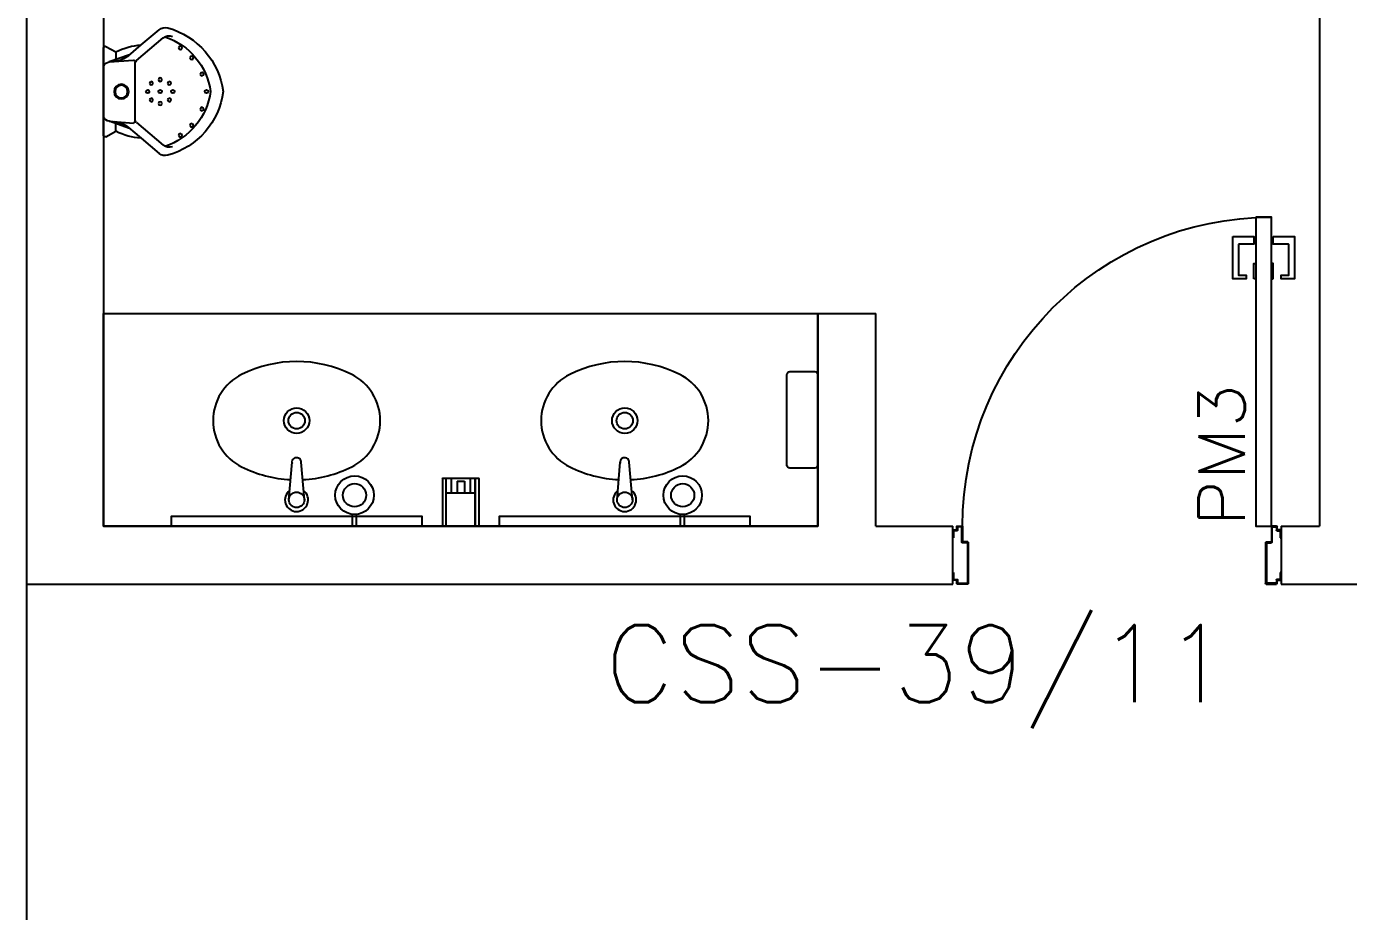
# Model space of a CAD drawing. Header units: millimetres. Extents: x 2046 to 2564, y 885 to 1120.
# Drawn here: x 2270.861 to 2274.286, y 960.854 to 963.146 of the extents above; entities that cross this region are included whole.
import ezdxf

# ---------------------------------------------------------------- set-up
doc = ezdxf.new("R2010")
doc.units = ezdxf.units.MM
doc.header["$LTSCALE"] = 10
for name, color, linetype in [('AR-ALV', 2, 'Continuous'), ('AR-LOUÇAS', 1, 'Continuous'), ('AR-PISO', 1, 'Continuous'), ('AR-PORTA', 1, 'Continuous'), ('BC-CUBA', 1, 'Continuous'), ('BGR- VISTA', 12, 'Continuous'), ('ENDEREÇO', 2, 'Continuous'), ('maçaneta', 1, 'Continuous'), ('mov', 1, 'Continuous'), ('PM-PERFIL U-C', 2, 'Continuous'), ('PM-TXT', 2, 'Continuous'), ('pm1', 2, 'Continuous'), ('WC1', 1, 'Continuous'), ('WC2', 1, 'Continuous')]:
    doc.layers.add(name, color=color, linetype=linetype)
doc.styles.add('S12', font='simplex.shx', dxfattribs={"width": 1.1, "height": 0.12})
doc.styles.add('UNB1-100', font='simplex.shx', dxfattribs={"height": 0.2})

# ---------------------------------------------------------------- blocks, each defined once
blk = doc.blocks.new('MCTR-01p')
at = {"layer": 'WC1'}
for p, q in [((0.1134, 0), (-0.1134, 0)), ((-0.1169, -0.006), (-0.1028, -0.0318)), ((0.1169, -0.006), (0.1028, -0.0318)), ((-0.1209, -0.0973), (-0.16, -0.1436)), ((0.1209, -0.0973), (0.16, -0.1436))]:
    blk.add_line(p, q, dxfattribs=at)
blk.add_circle((0, -0.0459), 0.019, dxfattribs=at)
for centre, radius, start, end in [((-0.1134, -0.004), 0.00402, 90, 208.6993), ((0.1134, -0.004), 0.00402, 331.3007, 90), ((0.0514, -0.1098), 0.1728, 153.1667, 175.8553), ((-0.0514, -0.1098), 0.1728, 4.1447, 26.8333), ((-0.1408, -0.1598), 0.0251, 139.851, 195.7705), ((0.027, -0.1124), 0.1994, 195.7705, 262.231), ((-0.027, -0.1124), 0.1994, 277.769, 344.2295), ((0.1408, -0.1598), 0.0251, 344.2295, 40.149)]:
    blk.add_arc(centre, radius, start, end, dxfattribs=at)
at = {"layer": 'WC2'}
for p, q in [((-0.1028, -0.0318), (-0.083, -0.0318)), ((-0.0952, -0.0668), (-0.0769, -0.0144)), ((-0.0769, -0.0144), (-0.0814, -0.0774)), ((0.0769, -0.0144), (0.0814, -0.0774)), ((0.0952, -0.0668), (0.0769, -0.0144)), ((0.1028, -0.0318), (0.083, -0.0318)), ((-0.0929, -0.0641), (-0.1209, -0.0973)), ((0.0929, -0.0641), (0.1209, -0.0973)), ((-0.0801, -0.0849), (-0.1388, -0.1544)), ((0.0773, -0.0817), (-0.0773, -0.0817)), ((0.0801, -0.0849), (0.1388, -0.1544))]:
    blk.add_line(p, q, dxfattribs=at)
for centre, radius in [((0, -0.0459), 0.0162), ((-0.0216, -0.1233), 0.00453), ((0.0216, -0.1233), 0.00453), ((-0.0307, -0.1466), 0.00453), ((-0.0216, -0.17), 0.00453), ((0.0216, -0.17), 0.00453), ((0.0307, -0.1466), 0.00453), ((-0.1131, -0.1987), 0.00453), ((0.1131, -0.1987), 0.00453), ((-0.0873, -0.2281), 0.00453), ((0.0873, -0.2281), 0.00453), ((-0.0453, -0.2549), 0.00453), ((0.0453, -0.2549), 0.00453)]:
    blk.add_circle(centre, radius, dxfattribs=at)
for centre, radius, start, end in [((-0.0573, -0.018), 0.02, 115.5204, 169.5817), ((0.0573, -0.018), 0.02, 10.4183, 64.4796), ((-0.1424, -0.0223), 0.0647, 319.851, 355.9846), ((0.1424, -0.0223), 0.0647, 184.0154, 220.149), ((-0.0773, -0.0776), 0.00402, 175.9846, 270), ((-0.0719, -0.0937), 0.012, 89.3581, 133.3239), ((0.0719, -0.0937), 0.012, 46.6761, 90.6419), ((0.0773, -0.0776), 0.00402, 270, 4.0154), ((0, -0.1142), 0.00453, 90, 270), ((0, -0.1142), 0.00453, 270, 90), ((-0.1204, -0.1699), 0.024, 139.851, 200.6324), ((0.024, -0.1042), 0.1746, 198.2723, 262.1141), ((0, -0.1466), 0.00453, 90, 270), ((0, -0.1466), 0.00453, 270, 90), ((-0.024, -0.1042), 0.1746, 277.8859, 341.7277), ((0.1204, -0.1699), 0.024, 339.3676, 40.149), ((0, -0.1791), 0.00453, 90, 270), ((0, -0.1791), 0.00453, 270, 90), ((0.0001, -0.2664), 0.00453, 91.7832, 268.2168), ((-0.0001, -0.2664), 0.00453, 271.7832, 88.2168)]:
    blk.add_arc(centre, radius, start, end, dxfattribs=at)
blk = doc.blocks.new('CUBA-01P')
at = {"layer": 'WC1'}
blk.add_circle((-0.15, -0.08), 0.05, dxfattribs=at)
for centre, radius, start, end in [((0, -0.4404), 0.3205, 92.8226, 116.4054), ((0, -0.4404), 0.3205, 63.5946, 87.2424), ((-0.0831, -0.273), 0.1336, 116.4054, 243.5946), ((0.0831, -0.273), 0.1336, 296.4054, 63.5946), ((0, -0.1056), 0.3205, 243.5946, 296.4054)]:
    blk.add_arc(centre, radius, start, end, dxfattribs=at)
at = {"layer": 'WC2'}
for p, q in [((-0.1548, 0), (-0.1548, -0.0303)), ((-0.1448, 0), (-0.1448, -0.0303)), ((-0.02, -0.068), (-0.0118, -0.1652)), ((0.02, -0.068), (0.0118, -0.1652))]:
    blk.add_line(p, q, dxfattribs=at)
for centre, radius in [((-0.15, -0.08), 0.03), ((0, -0.068), 0.02), ((0, -0.273), 0.033), ((0, -0.273), 0.0212)]:
    blk.add_circle(centre, radius, dxfattribs=at)
for centre, radius, start, end in [((0.0002, -0.0678), 0.03, 306.4013, 232.6706), ((0.0002, -0.1652), 0.012, 180, 10.1205)]:
    blk.add_arc(centre, radius, start, end, dxfattribs=at)
blk = doc.blocks.new('BGR2')
at = {"layer": 'BGR- VISTA'}
blk.add_lwpolyline([(0, 0.55), (1.85, 0.55), (1.85, 0), (0, 0)], close=True, dxfattribs=at)
at = {"layer": 'BC-CUBA', "rotation": 180}
for p in [(0.5, 0), (1.35, 0)]:
    blk.add_blockref('CUBA-01P', p, dxfattribs=at)
blk = doc.blocks.new('PM3')
at = {"layer": 'maçaneta'}
for points in [[(0.02, 0.825), (-0.035, 0.825), (-0.035, 0.715), (0, 0.715), (0, 0.725), (-0.02, 0.725), (-0.02, 0.8035, -0.414214), (-0.0185, 0.805), (0.02, 0.805)], [(0.125, 0.825), (0.07, 0.825), (0.07, 0.805), (0.1085, 0.805, -0.414214), (0.11, 0.8035), (0.11, 0.725), (0.09, 0.725), (0.09, 0.715), (0.125, 0.715)]]:
    blk.add_lwpolyline(points, format="xyb", close=True, dxfattribs=at)
for points in [[(0.02, 0.715), (0.02, 0.755), (0.025, 0.755), (0.025, 0.715)], [(0.07, 0.715), (0.07, 0.755), (0.065, 0.755), (0.065, 0.715)]]:
    blk.add_lwpolyline(points, close=True, dxfattribs=at)
at = {"layer": 'mov'}
blk.add_arc((0.025, 0.075), 0.8, 0, 90, dxfattribs=at)
at = {"layer": 'PM-PERFIL U-C'}
for p, q in [((0.01, 0.065), (0.01, 0.0735)), ((0.0115, 0.075), (0.0235, 0.075)), ((0.012, 0.073), (0.012, 0.0645)), ((0.023, 0.073), (0.012, 0.073)), ((0.023, 0.0335), (0.023, 0.073)), ((0.025, 0.0735), (0.025, 0.034)), ((0.825, 0.0735), (0.825, 0.034)), ((0.8385, 0.075), (0.8265, 0.075)), ((0.827, 0.073), (0.838, 0.073)), ((0.827, 0.0335), (0.827, 0.073)), ((0.838, 0.073), (0.838, 0.0645)), ((0.84, 0.065), (0.84, 0.0735)), ((0, 0.045), (0, 0.0635)), ((0.002, 0.045), (0, 0.045)), ((0.0015, 0.065), (0.01, 0.065)), ((0.002, 0.063), (0.002, 0.045)), ((0.0105, 0.063), (0.002, 0.063)), ((0.8395, 0.063), (0.848, 0.063)), ((0.8485, 0.065), (0.84, 0.065)), ((0.848, 0.063), (0.848, 0.045)), ((0.848, 0.045), (0.85, 0.045)), ((0.85, 0.045), (0.85, 0.0635)), ((0.038, 0.032), (0.0245, 0.032)), ((0.0385, 0.034), (0.025, 0.034)), ((0.038, 0.032), (0.038, -0.073)), ((0.04, 0.0325), (0.04, -0.0735)), ((0.81, 0.0325), (0.81, -0.0735)), ((0.8115, 0.034), (0.825, 0.034)), ((0.812, 0.032), (0.8255, 0.032)), ((0.812, 0.032), (0.812, -0.073)), ((0, -0.045), (0.002, -0.045)), ((0, -0.0635), (0, -0.045)), ((0.01, -0.065), (0.0015, -0.065)), ((0.002, -0.045), (0.002, -0.063)), ((0.002, -0.063), (0.0105, -0.063)), ((0.01, -0.0735), (0.01, -0.065)), ((0.012, -0.0645), (0.012, -0.073)), ((0.838, -0.0645), (0.838, -0.073)), ((0.848, -0.063), (0.8395, -0.063)), ((0.84, -0.0735), (0.84, -0.065)), ((0.84, -0.065), (0.8485, -0.065)), ((0.85, -0.045), (0.848, -0.045)), ((0.848, -0.045), (0.848, -0.063)), ((0.85, -0.0635), (0.85, -0.045)), ((0.0385, -0.075), (0.0115, -0.075)), ((0.012, -0.073), (0.038, -0.073)), ((0.8115, -0.075), (0.8385, -0.075)), ((0.838, -0.073), (0.812, -0.073))]:
    blk.add_line(p, q, dxfattribs=at)
for centre, start, end in [((0.0115, 0.0735), 90, 180), ((0.0235, 0.0735), 360, 90), ((0.8265, 0.0735), 90, 180), ((0.8385, 0.0735), 0, 90), ((0.0015, 0.0635), 90, 180), ((0.0105, 0.0645), 270, 0), ((0.8395, 0.0645), 180, 270), ((0.8485, 0.0635), 0, 90), ((0.0245, 0.0335), 180, 270), ((0.0385, 0.0325), 0, 90), ((0.8115, 0.0325), 90, 180), ((0.8255, 0.0335), 270, 0), ((0.0015, -0.0635), 180, 270), ((0.0105, -0.0645), 0, 90), ((0.8395, -0.0645), 90, 180), ((0.8485, -0.0635), 270, 0), ((0.0115, -0.0735), 180, 270), ((0.0385, -0.0735), 269.9386, 0), ((0.8115, -0.0735), 180, 270.0614), ((0.8385, -0.0735), 270, 0)]:
    blk.add_arc(centre, 0.0015, start, end, dxfattribs=at)
at = {"layer": 'pm1'}
blk.add_lwpolyline([(0.065, 0.875), (0.065, 0.075), (0.025, 0.075), (0.025, 0.875)], close=True, dxfattribs=at)
at = {"layer": 'PM-TXT', "style": 'S12', "width": 1.1}
blk.add_attdef('PM', (0.214, 0.075), '', height=0.12, rotation=90, dxfattribs=at)
blk = doc.blocks.new('TLHR-01p')
at = {"layer": 'WC1'}
blk.add_lwpolyline([(-0.117, 0.08), (0.117, 0.08, -0.414214), (0.125, 0.072), (0.125, 0.008, -0.414214), (0.117, 0), (-0.117, 0, -0.414214), (-0.125, 0.008), (-0.125, 0.072, -0.414214)], format="xyb", close=True, dxfattribs=at)
blk = doc.blocks.new('SBSPRAY-P')
at = {"layer": 'WC1'}
for p, q in [((-0.0444, 0), (0.0444, 0)), ((-0.0469, -0.122), (-0.0469, -0.0025)), ((-0.0376, -0.0025), (-0.0376, -0.122)), ((0.0376, -0.122), (0.0376, -0.0025)), ((0.0376, -0.0025), (0.0376, -0.122)), ((0.0469, -0.122), (0.0469, -0.0025)), ((-0.0376, -0.0861), (0.0376, -0.0861)), ((-0.0444, -0.1245), (0.0444, -0.1245))]:
    blk.add_line(p, q, dxfattribs=at)
for centre, start, end in [((-0.0444, -0.0025), 90, 180), ((0.0444, -0.0025), 0, 90), ((-0.0351, -0.0025), 90, 180), ((0.0351, -0.0025), 0, 90), ((-0.0444, -0.122), 180, 270), ((-0.0351, -0.122), 180, 270), ((0.0351, -0.122), 270, 360), ((0.0444, -0.122), 270, 0)]:
    blk.add_arc(centre, 0.0025, start, end, dxfattribs=at)
at = {"layer": 'WC2'}
for p, q in [((-0.0247, -0.1245), (-0.0247, -0.0861)), ((-0.0096, -0.1161), (-0.0096, -0.0861)), ((0.0096, -0.1161), (0.0096, -0.0861)), ((0.0247, -0.1245), (0.0247, -0.0861)), ((-0.0096, -0.1161), (0.0096, -0.1161))]:
    blk.add_line(p, q, dxfattribs=at)

msp = doc.modelspace()

# ---------------------------------------------------------------- linework, layer by layer
at = {"layer": 'AR-ALV'}
for p, q in [((2270.8609, 965.3024), (2270.8609, 961.7024)), ((2271.0609, 965.3024), (2271.0609, 961.8524)), ((2274.2109, 965.3024), (2274.2109, 961.8524)), ((2272.9109, 961.8524), (2272.9109, 962.4024)), ((2272.9109, 962.4024), (2273.0609, 962.4024)), ((2273.0609, 961.8524), (2273.0609, 962.4024)), ((2271.0609, 961.8524), (2272.9109, 961.8524)), ((2273.0609, 961.8524), (2273.2609, 961.8524)), ((2273.2609, 961.7024), (2273.2609, 961.8524)), ((2274.1109, 961.8524), (2274.1109, 961.7024)), ((2274.1109, 961.8524), (2274.2109, 961.8524)), ((2270.8609, 961.7024), (2273.2609, 961.7024)), ((2274.1109, 961.7024), (2274.4609, 961.7024))]:
    msp.add_line(p, q, dxfattribs=at)
at = {"layer": 'AR-PISO'}
msp.add_line((2270.8609, 961.7024), (2270.8609, 949.8524), dxfattribs=at)
at = {"layer": 'WC2'}
for points in [[(2271.2359, 961.8524), (2271.8859, 961.8524), (2271.8859, 961.8774), (2271.2359, 961.8774)], [(2272.0859, 961.8524), (2272.7359, 961.8524), (2272.7359, 961.8774), (2272.0859, 961.8774)]]:
    msp.add_lwpolyline(points, close=True, dxfattribs=at)

# ---------------------------------------------------------------- block references
at = {"layer": 'AR-LOUÇAS', "xscale": -1}
for name, p, rotation in [('MCTR-01p', (2271.0609, 962.9774), 90), ('SBSPRAY-P', (2271.9859, 961.8524), 180)]:
    msp.add_blockref(name, p, dxfattribs=dict(at, rotation=rotation))
at = {"layer": 'AR-LOUÇAS', "rotation": 270}
msp.add_blockref('TLHR-01p', (2272.8309, 962.1274), dxfattribs=at)
at = {"layer": 'AR-PORTA'}
ref = msp.add_blockref('PM3', (2274.1109, 961.7774), dxfattribs=dict(at, xscale=-1))
ref.add_attrib('PM', 'PM3', (2274.0169, 961.8524), dxfattribs={"layer": 'PM-TXT', "height": 0.12, "rotation": 90, "style": 'S12', "width": 1.1})
at = {"layer": 'BGR- VISTA'}
msp.add_blockref('BGR2', (2271.0609, 961.8524), dxfattribs=at)

# ---------------------------------------------------------------- texts
at = {"layer": 'ENDEREÇO', "style": 'UNB1-100'}
msp.add_text('CSS-39/11', height=0.2, dxfattribs=at).set_placement((2272.3598, 961.3963))

doc.saveas('drawing.dxf')
